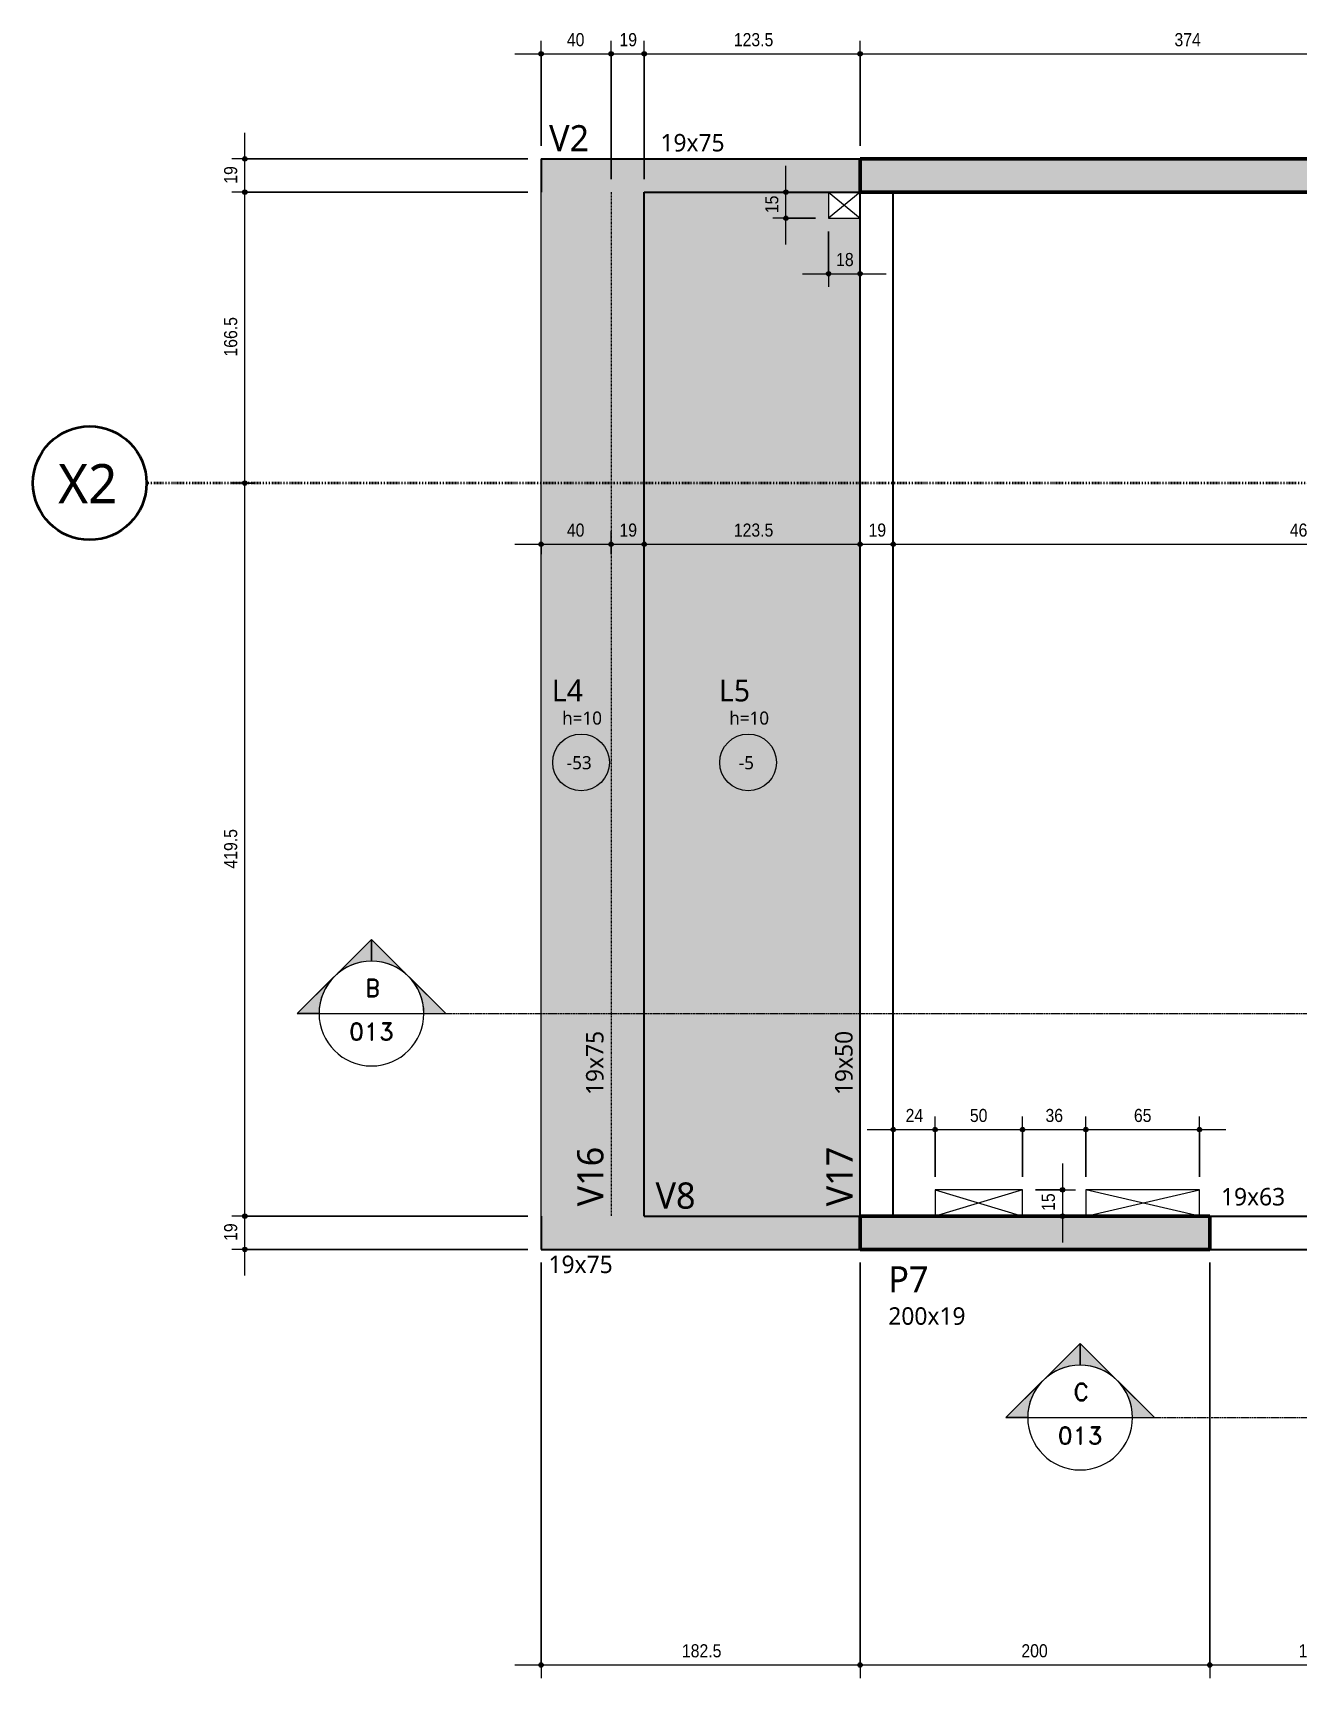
# Model space of a CAD drawing. Header units: centimetres. Extents: x -1968 to 25888, y -1244 to 84208.
# Drawn here: x -1968 to -1245, y -460 to 481 of the extents above; entities that cross this region are included whole.
import ezdxf

# ---------------------------------------------------------------- set-up
doc = ezdxf.new("R2010")
doc.units = ezdxf.units.CM
for name, pattern in [('Aligning Line', [0.635, 0.3175, -0.3175]), ('Centro de 6 mm', [1.32, 0.6, -0.24, 0.24, -0.24]), ('Dash dot', [1.5875, 0.635, -0.47625, 0, -0.47625])]:
    doc.linetypes.add(name, pattern=pattern)
for name, color, linetype, lineweight in [('A-ANNO-DIMS', 7, 'Continuous', 9), ('A-ANNO-DIMS-50', 7, 'Continuous', 9), ('A-FLOR', 7, 'Continuous', 18), ('A-FLOR-IDEN', 7, 'Continuous', 9), ('G-ANNO-SYMB', 7, 'Continuous', 9), ('S-BEAM', 7, 'Continuous', 18), ('S-BEAM-IDEN', 7, 'Continuous', 9), ('S-COLS', 7, 'Continuous', 18), ('S-COLS-IDEN', 7, 'Continuous', 9), ('S-GRID', 7, 'Continuous', 9), ('S-GRID-IDEN', 7, 'Continuous', 9)]:
    doc.layers.add(name, color=color, linetype=linetype, lineweight=lineweight)
doc.layers.add('A-DETL', color=7, linetype='Continuous', lineweight=18, true_color=0x00a600)
doc.styles.add('Fira Sans', font='', dxfattribs={"width": 0.9, "height": 7.5})
doc.styles.add('Gadugi', font='gadugi.ttf', dxfattribs={"height": 10})
doc.styles.add('Gadugi_1', font='gadugi.ttf', dxfattribs={"height": 15})
doc.styles.add('Gadugi_2', font='gadugi.ttf', dxfattribs={"height": 7.5})
doc.styles.add('Gadugi_3', font='gadugi.ttf', dxfattribs={"height": 12.5})
doc.styles.add('Gadugi_5', font='gadugi.ttf', dxfattribs={"height": 22.5})
doc.styles.add('RomanD', font='romand__.ttf', dxfattribs={"height": 10})
doc.styles.get('Fira Sans').set_extended_font_data('Fira Sans')
doc.dimstyles.new('PED_R80_1_5mm_ACIMA_As_ESQ__R00', dxfattribs={"dimscale": 30.48, "dimtxt": 10.229846, "dimasz": 0.328084, "dimexe": 0.246063, "dimexo": 0.246063, "dimgap": 0.049213, "dimtad": 1, "dimdec": 1, "dimrnd": 0.5, "dimdsep": 46, "dimtxsty": 'Fira Sans', "dimblk1": 'DOTSMALL', "dimblk2": 'DOTSMALL', "dimsah": 1, "dimcen": 0.09, "dimdle": 0.492126, "dimazin": 0, "dimtfac": 1, "dimtdec": 4, "dimtix": 1, "dimtmove": 0, "dimatfit": 3, "dimfxl": 1, "dimtvp": 1, "dimtolj": 1, "dimtzin": 0, "dimarcsym": 2})

# ---------------------------------------------------------------- blocks, each defined once
blk = doc.blocks.new('PED_TAG_LAJE_R01 - TÍTULO_ESPESSURA_REBAIXO-2413107-PL100 - FORMA DO PAVIMENTO TIPO')
at = {"layer": 'A-FLOR-IDEN'}
blk.add_circle((-0.046, -0.667), 0.325, dxfattribs=at)
blk = doc.blocks.new('Corte - M_Cabeça do corte - Preenchida-2060824-PL100 - FORMA DO PAVIMENTO TIPO')
at = {"layer": 'G-ANNO-SYMB'}
h = blk.add_hatch(color=256, dxfattribs=at)
edge = h.paths.add_edge_path(flags=0)
edge.add_line((-0.6, 0.849), (-0.6, 0.6))
edge.add_arc((-0.6, 0), 0.6, 90, 135)
edge.add_line((-1.024, 0.424), (-0.6, 0.849))
h = blk.add_hatch(color=256, dxfattribs=at)
edge = h.paths.add_edge_path(flags=0)
edge.add_line((-0.6, 0.849), (-0.176, 0.424))
edge.add_arc((-0.6, 0), 0.6, 45, 90)
edge.add_line((-0.6, 0.6), (-0.6, 0.849))
h = blk.add_hatch(color=256, dxfattribs=at)
edge = h.paths.add_edge_path(flags=0)
edge.add_line((-1.449, 0), (-1.024, 0.424))
edge.add_arc((-0.6, 0), 0.6, 135, 180)
edge.add_line((-1.2, 0), (-1.449, 0))
h = blk.add_hatch(color=256, dxfattribs=at)
edge = h.paths.add_edge_path(flags=0)
edge.add_line((0.249, 0), (0, 0))
edge.add_arc((-0.6, 0), 0.6, 360, 405)
edge.add_line((-0.176, 0.424), (0.249, 0))
for p, q in [((-0.6, 0.849), (-1.449, 0)), ((-0.6, 0.849), (-1.024, 0.424)), ((-0.6, 0.849), (0.249, 0)), ((-0.6, 0.6), (-0.6, 0.849)), ((-0.6, 0.849), (-0.6, 0.6)), ((-0.176, 0.424), (-0.6, 0.849)), ((-1.024, 0.424), (-1.449, 0)), ((0.249, 0), (-0.176, 0.424)), ((-1.449, 0), (-1.2, 0)), ((0, 0), (0.249, 0)), ((-1.2, 0), (-1.449, 0)), ((0, 0), (0.249, 0))]:
    blk.add_line(p, q, dxfattribs=at)
for start, end in [(360, 180), (90, 135), (45, 90), (135, 180), (360, 45), (180, 360)]:
    blk.add_arc((-0.6, 0), 0.6, start, end, dxfattribs=at)
blk = doc.blocks.new('Eixo - X2-2173052-PL100 - FORMA DO PAVIMENTO TIPO')
at = {"layer": 'S-GRID-IDEN', "color": 114, "lineweight": 35, "true_color": 0x00b050}
blk.add_circle((0, 0), 0.65, dxfattribs=at)
blk = doc.blocks.new('DIMBLOCK11-PL100 - FORMA DO PAVIMENTO TIPO')
at = {"layer": 'A-ANNO-DIMS-50', "true_color": 0x000032}
h = blk.add_hatch(color=178, dxfattribs=at)
edge = h.paths.add_edge_path(flags=0)
edge.add_arc((-1846.49, -195.75), 1.25, 0, 360)
h = blk.add_hatch(color=178, dxfattribs=at)
edge = h.paths.add_edge_path(flags=0)
edge.add_arc((-1846.49, -214.75), 1.25, 0, 360)
at = {"layer": 'A-ANNO-DIMS-50', "color": 178, "true_color": 0x000032}
for p, q in [((-1684.5, -195.75), (-1853.99, -195.75)), ((-1846.49, -229.75), (-1846.49, -195.75)), ((-1846.49, -195.75), (-1684.5, -195.75)), ((-1684.5, -214.75), (-1853.99, -214.75)), ((-1846.49, -214.75), (-1684.5, -214.75))]:
    blk.add_line(p, q, dxfattribs=at)
for centre in [(-1846.49, -195.75), (-1846.49, -214.75)]:
    blk.add_circle(centre, 1.25, dxfattribs=at)
at = {"layer": 'A-ANNO-DIMS-50', "color": 0, "insert": (-1858.38, -209.91), "char_height": 7.5, "width": 11.1741, "attachment_point": 1, "rotation": 90, "line_spacing_factor": 1.049215, "style": 'Fira Sans'}
blk.add_mtext('19', dxfattribs=at)
blk = doc.blocks.new('_DotSmall')
at = {"color": 0, "linetype": 'ByBlock', "const_width": 0.5}
blk.add_lwpolyline([(-0.0625, 0, 1), (0.0625, 0, 1)], format="xyb", close=True, dxfattribs=at)
blk = doc.blocks.new('DIMBLOCK12-PL100 - FORMA DO PAVIMENTO TIPO')
at = {"layer": 'A-ANNO-DIMS-50', "true_color": 0x000032}
h = blk.add_hatch(color=178, dxfattribs=at)
edge = h.paths.add_edge_path(flags=0)
edge.add_arc((-1846.49, 223.75), 1.25, 0, 360)
h = blk.add_hatch(color=178, dxfattribs=at)
edge = h.paths.add_edge_path(flags=0)
edge.add_arc((-1846.49, -195.75), 1.25, 0, 360)
at = {"layer": 'A-ANNO-DIMS-50', "color": 178, "true_color": 0x000032}
for p, q in [((-1840.76, 223.75), (-1853.99, 223.75)), ((-1846.49, -195.75), (-1846.49, 223.75)), ((-1846.49, 223.75), (-1840.76, 223.75)), ((-1684.5, -195.75), (-1853.99, -195.75)), ((-1846.49, -195.75), (-1684.5, -195.75))]:
    blk.add_line(p, q, dxfattribs=at)
for centre in [(-1846.49, 223.75), (-1846.49, -195.75)]:
    blk.add_circle(centre, 1.25, dxfattribs=at)
at = {"layer": 'A-ANNO-DIMS-50', "color": 0, "insert": (-1858.38, 3.18), "char_height": 7.5, "width": 25.9681, "attachment_point": 1, "rotation": 90, "line_spacing_factor": 1.049215, "style": 'Fira Sans'}
blk.add_mtext('419.5', dxfattribs=at)
blk = doc.blocks.new('DIMBLOCK13-PL100 - FORMA DO PAVIMENTO TIPO')
at = {"layer": 'A-ANNO-DIMS-50', "true_color": 0x000032}
h = blk.add_hatch(color=178, dxfattribs=at)
edge = h.paths.add_edge_path(flags=0)
edge.add_arc((-1846.49, 390.25), 1.25, 0, 360)
h = blk.add_hatch(color=178, dxfattribs=at)
edge = h.paths.add_edge_path(flags=0)
edge.add_arc((-1846.49, 223.75), 1.25, 0, 360)
at = {"layer": 'A-ANNO-DIMS-50', "color": 178, "true_color": 0x000032}
for p, q in [((-1684.5, 390.25), (-1853.99, 390.25)), ((-1846.49, 223.75), (-1846.49, 390.25)), ((-1846.49, 390.25), (-1684.5, 390.25)), ((-1840.76, 223.75), (-1853.99, 223.75)), ((-1846.49, 223.75), (-1840.76, 223.75))]:
    blk.add_line(p, q, dxfattribs=at)
for centre in [(-1846.49, 390.25), (-1846.49, 223.75)]:
    blk.add_circle(centre, 1.25, dxfattribs=at)
at = {"layer": 'A-ANNO-DIMS-50', "color": 0, "insert": (-1858.38, 296.18), "char_height": 7.5, "width": 25.9681, "attachment_point": 1, "rotation": 90, "line_spacing_factor": 1.049215, "style": 'Fira Sans'}
blk.add_mtext('166.5', dxfattribs=at)
blk = doc.blocks.new('DIMBLOCK14-PL100 - FORMA DO PAVIMENTO TIPO')
at = {"layer": 'A-ANNO-DIMS-50', "true_color": 0x000032}
h = blk.add_hatch(color=178, dxfattribs=at)
edge = h.paths.add_edge_path(flags=0)
edge.add_arc((-1846.49, 409.25), 1.25, 0, 360)
h = blk.add_hatch(color=178, dxfattribs=at)
edge = h.paths.add_edge_path(flags=0)
edge.add_arc((-1846.49, 390.25), 1.25, 0, 360)
at = {"layer": 'A-ANNO-DIMS-50', "color": 178, "true_color": 0x000032}
for p, q in [((-1846.49, 390.25), (-1846.49, 424.25)), ((-1684.5, 409.25), (-1853.99, 409.25)), ((-1846.49, 409.25), (-1684.5, 409.25)), ((-1684.5, 390.25), (-1853.99, 390.25)), ((-1846.49, 390.25), (-1684.5, 390.25))]:
    blk.add_line(p, q, dxfattribs=at)
for centre in [(-1846.49, 409.25), (-1846.49, 390.25)]:
    blk.add_circle(centre, 1.25, dxfattribs=at)
at = {"layer": 'A-ANNO-DIMS-50', "color": 0, "insert": (-1858.38, 395.09), "char_height": 7.5, "width": 11.1741, "attachment_point": 1, "rotation": 90, "line_spacing_factor": 1.049215, "style": 'Fira Sans'}
blk.add_mtext('19', dxfattribs=at)
blk = doc.blocks.new('DIMBLOCK74-PL100 - FORMA DO PAVIMENTO TIPO')
at = {"layer": 'A-ANNO-DIMS-50', "true_color": 0x000032}
h = blk.add_hatch(color=178, dxfattribs=at)
edge = h.paths.add_edge_path(flags=0)
edge.add_arc((-1677, 469.4), 1.25, 0, 360)
h = blk.add_hatch(color=178, dxfattribs=at)
edge = h.paths.add_edge_path(flags=0)
edge.add_arc((-1637, 469.4), 1.25, 0, 360)
at = {"layer": 'A-ANNO-DIMS-50', "color": 178, "true_color": 0x000032}
for p, q in [((-1677, 416.75), (-1677, 476.9)), ((-1637, 397.75), (-1637, 476.9)), ((-1692, 469.4), (-1637, 469.4)), ((-1677, 469.4), (-1677, 416.75)), ((-1637, 469.4), (-1637, 397.75))]:
    blk.add_line(p, q, dxfattribs=at)
for centre in [(-1677, 469.4), (-1637, 469.4)]:
    blk.add_circle(centre, 1.25, dxfattribs=at)
at = {"layer": 'A-ANNO-DIMS-50', "color": 0, "insert": (-1662.25, 481.28), "char_height": 7.5, "width": 12.5906, "attachment_point": 1, "line_spacing_factor": 1.049215, "style": 'Fira Sans'}
blk.add_mtext('40', dxfattribs=at)
blk = doc.blocks.new('DIMBLOCK75-PL100 - FORMA DO PAVIMENTO TIPO')
at = {"layer": 'A-ANNO-DIMS-50', "true_color": 0x000032}
h = blk.add_hatch(color=178, dxfattribs=at)
edge = h.paths.add_edge_path(flags=0)
edge.add_arc((-1637, 469.4), 1.25, 0, 360)
h = blk.add_hatch(color=178, dxfattribs=at)
edge = h.paths.add_edge_path(flags=0)
edge.add_arc((-1618, 469.4), 1.25, 0, 360)
at = {"layer": 'A-ANNO-DIMS-50', "color": 178, "true_color": 0x000032}
for p, q in [((-1637, 397.75), (-1637, 476.9)), ((-1618, 397.75), (-1618, 476.9)), ((-1637, 469.4), (-1618, 469.4)), ((-1637, 469.4), (-1637, 397.75)), ((-1618, 469.4), (-1618, 397.75))]:
    blk.add_line(p, q, dxfattribs=at)
for centre in [(-1637, 469.4), (-1618, 469.4)]:
    blk.add_circle(centre, 1.25, dxfattribs=at)
at = {"layer": 'A-ANNO-DIMS-50', "color": 0, "insert": (-1632.16, 481.28), "char_height": 7.5, "width": 11.1741, "attachment_point": 1, "line_spacing_factor": 1.049215, "style": 'Fira Sans'}
blk.add_mtext('19', dxfattribs=at)
blk = doc.blocks.new('DIMBLOCK76-PL100 - FORMA DO PAVIMENTO TIPO')
at = {"layer": 'A-ANNO-DIMS-50', "true_color": 0x000032}
h = blk.add_hatch(color=178, dxfattribs=at)
edge = h.paths.add_edge_path(flags=0)
edge.add_arc((-1618, 469.4), 1.25, 0, 360)
h = blk.add_hatch(color=178, dxfattribs=at)
edge = h.paths.add_edge_path(flags=0)
edge.add_arc((-1494.5, 469.4), 1.25, 0, 360)
at = {"layer": 'A-ANNO-DIMS-50', "color": 178, "true_color": 0x000032}
for p, q in [((-1618, 397.75), (-1618, 476.9)), ((-1494.5, 416.75), (-1494.5, 476.9)), ((-1618, 469.4), (-1494.5, 469.4)), ((-1618, 469.4), (-1618, 397.75)), ((-1494.5, 469.4), (-1494.5, 416.75))]:
    blk.add_line(p, q, dxfattribs=at)
for centre in [(-1618, 469.4), (-1494.5, 469.4)]:
    blk.add_circle(centre, 1.25, dxfattribs=at)
at = {"layer": 'A-ANNO-DIMS-50', "color": 0, "insert": (-1566.74, 481.28), "char_height": 7.5, "width": 25.1812, "attachment_point": 1, "line_spacing_factor": 1.049215, "style": 'Fira Sans'}
blk.add_mtext('123.5', dxfattribs=at)
blk = doc.blocks.new('DIMBLOCK77-PL100 - FORMA DO PAVIMENTO TIPO')
at = {"layer": 'A-ANNO-DIMS-50', "true_color": 0x000032}
h = blk.add_hatch(color=178, dxfattribs=at)
edge = h.paths.add_edge_path(flags=0)
edge.add_arc((-1494.5, 469.4), 1.25, 0, 360)
h = blk.add_hatch(color=178, dxfattribs=at)
edge = h.paths.add_edge_path(flags=0)
edge.add_arc((-1120.5, 469.4), 1.25, 0, 360)
at = {"layer": 'A-ANNO-DIMS-50', "color": 178, "true_color": 0x000032}
for p, q in [((-1494.5, 416.75), (-1494.5, 476.9)), ((-1120.5, 416.75), (-1120.5, 476.9)), ((-1494.5, 469.4), (-1120.5, 469.4)), ((-1494.5, 469.4), (-1494.5, 416.75)), ((-1120.5, 469.4), (-1120.5, 416.75))]:
    blk.add_line(p, q, dxfattribs=at)
for centre in [(-1494.5, 469.4), (-1120.5, 469.4)]:
    blk.add_circle(centre, 1.25, dxfattribs=at)
at = {"layer": 'A-ANNO-DIMS-50', "color": 0, "insert": (-1314.65, 481.28), "char_height": 7.5, "width": 17.1547, "attachment_point": 1, "line_spacing_factor": 1.049215, "style": 'Fira Sans'}
blk.add_mtext('374', dxfattribs=at)
blk = doc.blocks.new('DIMBLOCK93-PL100 - FORMA DO PAVIMENTO TIPO')
at = {"layer": 'A-ANNO-DIMS-50', "true_color": 0x000032}
h = blk.add_hatch(color=178, dxfattribs=at)
edge = h.paths.add_edge_path(flags=0)
edge.add_arc((-1677, 188.74), 1.25, 0, 360)
h = blk.add_hatch(color=178, dxfattribs=at)
edge = h.paths.add_edge_path(flags=0)
edge.add_arc((-1637, 188.74), 1.25, 0, 360)
at = {"layer": 'A-ANNO-DIMS-50', "color": 178, "true_color": 0x000032}
for p, q in [((-1692, 188.74), (-1637, 188.74)), ((-1677, 183.01), (-1677, 196.24)), ((-1677, 188.74), (-1677, 183.01)), ((-1637, 183.01), (-1637, 196.24)), ((-1637, 188.74), (-1637, 183.01))]:
    blk.add_line(p, q, dxfattribs=at)
for centre in [(-1677, 188.74), (-1637, 188.74)]:
    blk.add_circle(centre, 1.25, dxfattribs=at)
at = {"layer": 'A-ANNO-DIMS-50', "color": 0, "insert": (-1662.25, 200.63), "char_height": 7.5, "width": 12.5906, "attachment_point": 1, "line_spacing_factor": 1.049215, "style": 'Fira Sans'}
blk.add_mtext('40', dxfattribs=at)
blk = doc.blocks.new('DIMBLOCK94-PL100 - FORMA DO PAVIMENTO TIPO')
at = {"layer": 'A-ANNO-DIMS-50', "true_color": 0x000032}
h = blk.add_hatch(color=178, dxfattribs=at)
edge = h.paths.add_edge_path(flags=0)
edge.add_arc((-1637, 188.74), 1.25, 0, 360)
h = blk.add_hatch(color=178, dxfattribs=at)
edge = h.paths.add_edge_path(flags=0)
edge.add_arc((-1618, 188.74), 1.25, 0, 360)
at = {"layer": 'A-ANNO-DIMS-50', "color": 178, "true_color": 0x000032}
for p, q in [((-1637, 183.01), (-1637, 196.24)), ((-1637, 188.74), (-1618, 188.74)), ((-1637, 188.74), (-1637, 183.01)), ((-1618, 183.01), (-1618, 196.24)), ((-1618, 188.74), (-1618, 183.01))]:
    blk.add_line(p, q, dxfattribs=at)
for centre in [(-1637, 188.74), (-1618, 188.74)]:
    blk.add_circle(centre, 1.25, dxfattribs=at)
at = {"layer": 'A-ANNO-DIMS-50', "color": 0, "insert": (-1632.16, 200.63), "char_height": 7.5, "width": 11.1741, "attachment_point": 1, "line_spacing_factor": 1.049215, "style": 'Fira Sans'}
blk.add_mtext('19', dxfattribs=at)
blk = doc.blocks.new('DIMBLOCK95-PL100 - FORMA DO PAVIMENTO TIPO')
at = {"layer": 'A-ANNO-DIMS-50', "true_color": 0x000032}
h = blk.add_hatch(color=178, dxfattribs=at)
edge = h.paths.add_edge_path(flags=0)
edge.add_arc((-1618, 188.74), 1.25, 0, 360)
h = blk.add_hatch(color=178, dxfattribs=at)
edge = h.paths.add_edge_path(flags=0)
edge.add_arc((-1494.5, 188.74), 1.25, 0, 360)
at = {"layer": 'A-ANNO-DIMS-50', "color": 178, "true_color": 0x000032}
for p, q in [((-1618, 183.01), (-1618, 196.24)), ((-1618, 188.74), (-1494.5, 188.74)), ((-1618, 188.74), (-1618, 183.01)), ((-1494.5, 183.01), (-1494.5, 196.24)), ((-1494.5, 188.74), (-1494.5, 183.01))]:
    blk.add_line(p, q, dxfattribs=at)
for centre in [(-1618, 188.74), (-1494.5, 188.74)]:
    blk.add_circle(centre, 1.25, dxfattribs=at)
at = {"layer": 'A-ANNO-DIMS-50', "color": 0, "insert": (-1566.74, 200.63), "char_height": 7.5, "width": 25.1812, "attachment_point": 1, "line_spacing_factor": 1.049215, "style": 'Fira Sans'}
blk.add_mtext('123.5', dxfattribs=at)
blk = doc.blocks.new('DIMBLOCK96-PL100 - FORMA DO PAVIMENTO TIPO')
at = {"layer": 'A-ANNO-DIMS-50', "true_color": 0x000032}
h = blk.add_hatch(color=178, dxfattribs=at)
edge = h.paths.add_edge_path(flags=0)
edge.add_arc((-1494.5, 188.74), 1.25, 0, 360)
h = blk.add_hatch(color=178, dxfattribs=at)
edge = h.paths.add_edge_path(flags=0)
edge.add_arc((-1475.5, 188.74), 1.25, 0, 360)
at = {"layer": 'A-ANNO-DIMS-50', "color": 178, "true_color": 0x000032}
for p, q in [((-1494.5, 183.01), (-1494.5, 196.24)), ((-1494.5, 188.74), (-1475.5, 188.74)), ((-1494.5, 188.74), (-1494.5, 183.01)), ((-1475.5, 183.01), (-1475.5, 196.24)), ((-1475.5, 188.74), (-1475.5, 183.01))]:
    blk.add_line(p, q, dxfattribs=at)
for centre in [(-1494.5, 188.74), (-1475.5, 188.74)]:
    blk.add_circle(centre, 1.25, dxfattribs=at)
at = {"layer": 'A-ANNO-DIMS-50', "color": 0, "insert": (-1489.66, 200.63), "char_height": 7.5, "width": 11.1741, "attachment_point": 1, "line_spacing_factor": 1.049215, "style": 'Fira Sans'}
blk.add_mtext('19', dxfattribs=at)
blk = doc.blocks.new('DIMBLOCK97-PL100 - FORMA DO PAVIMENTO TIPO')
at = {"layer": 'A-ANNO-DIMS-50', "true_color": 0x000032}
h = blk.add_hatch(color=178, dxfattribs=at)
edge = h.paths.add_edge_path(flags=0)
edge.add_arc((-1475.5, 188.74), 1.25, 0, 360)
h = blk.add_hatch(color=178, dxfattribs=at)
edge = h.paths.add_edge_path(flags=0)
edge.add_arc((-1006.5, 188.74), 1.25, 0, 360)
at = {"layer": 'A-ANNO-DIMS-50', "color": 178, "true_color": 0x000032}
for p, q in [((-1475.5, 183.01), (-1475.5, 196.24)), ((-1475.5, 188.74), (-1006.5, 188.74)), ((-1475.5, 188.74), (-1475.5, 183.01)), ((-1006.5, 183.01), (-1006.5, 196.24)), ((-1006.5, 188.74), (-1006.5, 183.01))]:
    blk.add_line(p, q, dxfattribs=at)
for centre in [(-1475.5, 188.74), (-1006.5, 188.74)]:
    blk.add_circle(centre, 1.25, dxfattribs=at)
at = {"layer": 'A-ANNO-DIMS-50', "color": 0, "insert": (-1248.67, 200.63), "char_height": 7.5, "width": 18.4137, "attachment_point": 1, "line_spacing_factor": 1.049215, "style": 'Fira Sans'}
blk.add_mtext('469', dxfattribs=at)
blk = doc.blocks.new('DIMBLOCK118-PL100 - FORMA DO PAVIMENTO TIPO')
at = {"layer": 'A-ANNO-DIMS-50', "true_color": 0x000032}
h = blk.add_hatch(color=178, dxfattribs=at)
edge = h.paths.add_edge_path(flags=0)
edge.add_arc((-1677, -452.61), 1.25, 0, 360)
h = blk.add_hatch(color=178, dxfattribs=at)
edge = h.paths.add_edge_path(flags=0)
edge.add_arc((-1494.5, -452.61), 1.25, 0, 360)
at = {"layer": 'A-ANNO-DIMS-50', "color": 178, "true_color": 0x000032}
for p, q in [((-1677, -222.25), (-1677, -460.11)), ((-1677, -452.61), (-1677, -222.25)), ((-1494.5, -222.25), (-1494.5, -460.11)), ((-1494.5, -452.61), (-1494.5, -222.25)), ((-1692, -452.61), (-1494.5, -452.61))]:
    blk.add_line(p, q, dxfattribs=at)
for centre in [(-1677, -452.61), (-1494.5, -452.61)]:
    blk.add_circle(centre, 1.25, dxfattribs=at)
at = {"layer": 'A-ANNO-DIMS-50', "color": 0, "insert": (-1596.44, -440.72), "char_height": 7.5, "width": 25.6533, "attachment_point": 1, "line_spacing_factor": 1.049215, "style": 'Fira Sans'}
blk.add_mtext('182.5', dxfattribs=at)
blk = doc.blocks.new('DIMBLOCK119-PL100 - FORMA DO PAVIMENTO TIPO')
at = {"layer": 'A-ANNO-DIMS-50', "true_color": 0x000032}
h = blk.add_hatch(color=178, dxfattribs=at)
edge = h.paths.add_edge_path(flags=0)
edge.add_arc((-1494.5, -452.61), 1.25, 0, 360)
h = blk.add_hatch(color=178, dxfattribs=at)
edge = h.paths.add_edge_path(flags=0)
edge.add_arc((-1294.5, -452.61), 1.25, 0, 360)
at = {"layer": 'A-ANNO-DIMS-50', "color": 178, "true_color": 0x000032}
for p, q in [((-1494.5, -222.25), (-1494.5, -460.11)), ((-1494.5, -452.61), (-1494.5, -222.25)), ((-1294.5, -222.25), (-1294.5, -460.11)), ((-1294.5, -452.61), (-1294.5, -222.25)), ((-1494.5, -452.61), (-1294.5, -452.61))]:
    blk.add_line(p, q, dxfattribs=at)
for centre in [(-1494.5, -452.61), (-1294.5, -452.61)]:
    blk.add_circle(centre, 1.25, dxfattribs=at)
at = {"layer": 'A-ANNO-DIMS-50', "color": 0, "insert": (-1402.24, -440.72), "char_height": 7.5, "width": 18.5711, "attachment_point": 1, "line_spacing_factor": 1.049215, "style": 'Fira Sans'}
blk.add_mtext('200', dxfattribs=at)
blk = doc.blocks.new('DIMBLOCK120-PL100 - FORMA DO PAVIMENTO TIPO')
at = {"layer": 'A-ANNO-DIMS-50', "true_color": 0x000032}
h = blk.add_hatch(color=178, dxfattribs=at)
edge = h.paths.add_edge_path(flags=0)
edge.add_arc((-1294.5, -452.61), 1.25, 0, 360)
h = blk.add_hatch(color=178, dxfattribs=at)
edge = h.paths.add_edge_path(flags=0)
edge.add_arc((-1179.5, -452.61), 1.25, 0, 360)
at = {"layer": 'A-ANNO-DIMS-50', "color": 178, "true_color": 0x000032}
for p, q in [((-1294.5, -222.25), (-1294.5, -460.11)), ((-1294.5, -452.61), (-1294.5, -222.25)), ((-1179.5, -458.34), (-1179.5, -445.11)), ((-1294.5, -452.61), (-1179.5, -452.61)), ((-1179.5, -452.61), (-1179.5, -458.34))]:
    blk.add_line(p, q, dxfattribs=at)
for centre in [(-1294.5, -452.61), (-1179.5, -452.61)]:
    blk.add_circle(centre, 1.25, dxfattribs=at)
at = {"layer": 'A-ANNO-DIMS-50', "color": 0, "insert": (-1243.62, -440.72), "char_height": 7.5, "width": 15.8956, "attachment_point": 1, "line_spacing_factor": 1.049215, "style": 'Fira Sans'}
blk.add_mtext('115', dxfattribs=at)
blk = doc.blocks.new('DIMBLOCK180-PL100 - FORMA DO PAVIMENTO TIPO')
at = {"layer": 'A-ANNO-DIMS-50', "true_color": 0x000032}
h = blk.add_hatch(color=178, dxfattribs=at)
edge = h.paths.add_edge_path(flags=0)
edge.add_arc((-1536.93, 390.25), 1.25, 0, 360)
h = blk.add_hatch(color=178, dxfattribs=at)
edge = h.paths.add_edge_path(flags=0)
edge.add_arc((-1536.93, 375.3), 1.25, 0, 360)
at = {"layer": 'A-ANNO-DIMS-50', "color": 178, "true_color": 0x000032}
for p, q in [((-1536.93, 360.3), (-1536.93, 405.25)), ((-1531.19, 390.25), (-1544.43, 390.25)), ((-1536.93, 390.25), (-1531.19, 390.25)), ((-1520, 375.3), (-1544.43, 375.3)), ((-1536.93, 375.3), (-1520, 375.3))]:
    blk.add_line(p, q, dxfattribs=at)
for centre in [(-1536.93, 390.25), (-1536.93, 375.3)]:
    blk.add_circle(centre, 1.25, dxfattribs=at)
at = {"layer": 'A-ANNO-DIMS-50', "color": 0, "insert": (-1548.81, 378.25), "char_height": 7.5, "width": 10.8594, "attachment_point": 1, "rotation": 90, "line_spacing_factor": 1.049215, "style": 'Fira Sans'}
blk.add_mtext('15', dxfattribs=at)
blk = doc.blocks.new('DIMBLOCK181-PL100 - FORMA DO PAVIMENTO TIPO')
at = {"layer": 'A-ANNO-DIMS-50', "true_color": 0x000032}
h = blk.add_hatch(color=178, dxfattribs=at)
edge = h.paths.add_edge_path(flags=0)
edge.add_arc((-1512.5, 343.57), 1.25, 0, 360)
h = blk.add_hatch(color=178, dxfattribs=at)
edge = h.paths.add_edge_path(flags=0)
edge.add_arc((-1494.5, 343.57), 1.25, 0, 360)
at = {"layer": 'A-ANNO-DIMS-50', "color": 178, "true_color": 0x000032}
for p, q in [((-1512.5, 367.8), (-1512.5, 336.07)), ((-1512.5, 343.57), (-1512.5, 367.8)), ((-1494.5, 337.84), (-1494.5, 351.07)), ((-1527.5, 343.57), (-1479.5, 343.57)), ((-1494.5, 343.57), (-1494.5, 337.84))]:
    blk.add_line(p, q, dxfattribs=at)
for centre in [(-1512.5, 343.57), (-1494.5, 343.57)]:
    blk.add_circle(centre, 1.25, dxfattribs=at)
at = {"layer": 'A-ANNO-DIMS-50', "color": 0, "insert": (-1508.22, 355.46), "char_height": 7.5, "width": 11.3315, "attachment_point": 1, "line_spacing_factor": 1.049215, "style": 'Fira Sans'}
blk.add_mtext('18', dxfattribs=at)
blk = doc.blocks.new('DIMBLOCK182-PL100 - FORMA DO PAVIMENTO TIPO')
at = {"layer": 'A-ANNO-DIMS-50', "true_color": 0x000032}
h = blk.add_hatch(color=178, dxfattribs=at)
edge = h.paths.add_edge_path(flags=0)
edge.add_arc((-1475.5, -146.24), 1.25, 0, 360)
h = blk.add_hatch(color=178, dxfattribs=at)
edge = h.paths.add_edge_path(flags=0)
edge.add_arc((-1451.58, -146.24), 1.25, 0, 360)
at = {"layer": 'A-ANNO-DIMS-50', "color": 178, "true_color": 0x000032}
for p, q in [((-1475.5, -151.97), (-1475.5, -138.74)), ((-1451.58, -173.18), (-1451.58, -138.74)), ((-1490.5, -146.24), (-1451.58, -146.24)), ((-1475.5, -146.24), (-1475.5, -151.97)), ((-1451.58, -146.24), (-1451.58, -173.18))]:
    blk.add_line(p, q, dxfattribs=at)
for centre in [(-1475.5, -146.24), (-1451.58, -146.24)]:
    blk.add_circle(centre, 1.25, dxfattribs=at)
at = {"layer": 'A-ANNO-DIMS-50', "color": 0, "insert": (-1468.46, -134.36), "char_height": 7.5, "width": 11.8037, "attachment_point": 1, "line_spacing_factor": 1.049215, "style": 'Fira Sans'}
blk.add_mtext('24', dxfattribs=at)
blk = doc.blocks.new('DIMBLOCK183-PL100 - FORMA DO PAVIMENTO TIPO')
at = {"layer": 'A-ANNO-DIMS-50', "true_color": 0x000032}
h = blk.add_hatch(color=178, dxfattribs=at)
edge = h.paths.add_edge_path(flags=0)
edge.add_arc((-1451.58, -146.24), 1.25, 0, 360)
h = blk.add_hatch(color=178, dxfattribs=at)
edge = h.paths.add_edge_path(flags=0)
edge.add_arc((-1401.58, -146.24), 1.25, 0, 360)
at = {"layer": 'A-ANNO-DIMS-50', "color": 178, "true_color": 0x000032}
for p, q in [((-1451.58, -173.18), (-1451.58, -138.74)), ((-1401.58, -173.18), (-1401.58, -138.74)), ((-1451.58, -146.24), (-1401.58, -146.24)), ((-1451.58, -146.24), (-1451.58, -173.18)), ((-1401.58, -146.24), (-1401.58, -173.18))]:
    blk.add_line(p, q, dxfattribs=at)
for centre in [(-1451.58, -146.24), (-1401.58, -146.24)]:
    blk.add_circle(centre, 1.25, dxfattribs=at)
at = {"layer": 'A-ANNO-DIMS-50', "color": 0, "insert": (-1431.69, -134.36), "char_height": 7.5, "width": 12.2758, "attachment_point": 1, "line_spacing_factor": 1.049215, "style": 'Fira Sans'}
blk.add_mtext('50', dxfattribs=at)
blk = doc.blocks.new('DIMBLOCK184-PL100 - FORMA DO PAVIMENTO TIPO')
at = {"layer": 'A-ANNO-DIMS-50', "true_color": 0x000032}
h = blk.add_hatch(color=178, dxfattribs=at)
edge = h.paths.add_edge_path(flags=0)
edge.add_arc((-1401.58, -146.24), 1.25, 0, 360)
h = blk.add_hatch(color=178, dxfattribs=at)
edge = h.paths.add_edge_path(flags=0)
edge.add_arc((-1365.36, -146.24), 1.25, 0, 360)
at = {"layer": 'A-ANNO-DIMS-50', "color": 178, "true_color": 0x000032}
for p, q in [((-1401.58, -173.18), (-1401.58, -138.74)), ((-1365.36, -173.18), (-1365.36, -138.74)), ((-1401.58, -146.24), (-1365.36, -146.24)), ((-1401.58, -146.24), (-1401.58, -173.18)), ((-1365.36, -146.24), (-1365.36, -173.18))]:
    blk.add_line(p, q, dxfattribs=at)
for centre in [(-1401.58, -146.24), (-1365.36, -146.24)]:
    blk.add_circle(centre, 1.25, dxfattribs=at)
at = {"layer": 'A-ANNO-DIMS-50', "color": 0, "insert": (-1388.45, -134.36), "char_height": 7.5, "width": 11.9611, "attachment_point": 1, "line_spacing_factor": 1.049215, "style": 'Fira Sans'}
blk.add_mtext('36', dxfattribs=at)
blk = doc.blocks.new('DIMBLOCK185-PL100 - FORMA DO PAVIMENTO TIPO')
at = {"layer": 'A-ANNO-DIMS-50', "true_color": 0x000032}
h = blk.add_hatch(color=178, dxfattribs=at)
edge = h.paths.add_edge_path(flags=0)
edge.add_arc((-1365.36, -146.24), 1.25, 0, 360)
h = blk.add_hatch(color=178, dxfattribs=at)
edge = h.paths.add_edge_path(flags=0)
edge.add_arc((-1300.36, -146.24), 1.25, 0, 360)
at = {"layer": 'A-ANNO-DIMS-50', "color": 178, "true_color": 0x000032}
for p, q in [((-1365.36, -173.18), (-1365.36, -138.74)), ((-1300.36, -173.18), (-1300.36, -138.74)), ((-1365.36, -146.24), (-1285.36, -146.24)), ((-1365.36, -146.24), (-1365.36, -173.18)), ((-1300.36, -146.24), (-1300.36, -173.18))]:
    blk.add_line(p, q, dxfattribs=at)
for centre in [(-1365.36, -146.24), (-1300.36, -146.24)]:
    blk.add_circle(centre, 1.25, dxfattribs=at)
at = {"layer": 'A-ANNO-DIMS-50', "color": 0, "insert": (-1337.85, -134.36), "char_height": 7.5, "width": 11.9611, "attachment_point": 1, "line_spacing_factor": 1.049215, "style": 'Fira Sans'}
blk.add_mtext('65', dxfattribs=at)
blk = doc.blocks.new('DIMBLOCK186-PL100 - FORMA DO PAVIMENTO TIPO')
at = {"layer": 'A-ANNO-DIMS-50', "true_color": 0x000032}
h = blk.add_hatch(color=178, dxfattribs=at)
edge = h.paths.add_edge_path(flags=0)
edge.add_arc((-1378.7, -180.68), 1.25, 0, 360)
h = blk.add_hatch(color=178, dxfattribs=at)
edge = h.paths.add_edge_path(flags=0)
edge.add_arc((-1378.7, -195.75), 1.25, 0, 360)
at = {"layer": 'A-ANNO-DIMS-50', "color": 178, "true_color": 0x000032}
for p, q in [((-1378.7, -165.68), (-1378.7, -210.75)), ((-1394.08, -180.68), (-1371.2, -180.68)), ((-1378.7, -180.68), (-1394.08, -180.68)), ((-1384.43, -195.75), (-1371.2, -195.75)), ((-1378.7, -195.75), (-1384.43, -195.75))]:
    blk.add_line(p, q, dxfattribs=at)
for centre in [(-1378.7, -180.68), (-1378.7, -195.75)]:
    blk.add_circle(centre, 1.25, dxfattribs=at)
at = {"layer": 'A-ANNO-DIMS-50', "color": 0, "insert": (-1390.59, -192.74), "char_height": 7.5, "width": 10.8594, "attachment_point": 1, "rotation": 90, "line_spacing_factor": 1.049215, "style": 'Fira Sans'}
blk.add_mtext('15', dxfattribs=at)

msp = doc.modelspace()

# ---------------------------------------------------------------- hatches: boundary and pattern name
at = {"layer": 'A-FLOR', "true_color": 0xe6b8b7}
msp.add_hatch(color=9, dxfattribs=at).paths.add_polyline_path([(-1677, -195.75), (-1637, -195.75), (-1637, 390.25), (-1677, 390.25)], flags=0)
at = {"layer": 'A-FLOR', "true_color": 0xd9d9d9}
msp.add_hatch(color=254, dxfattribs=at).paths.add_polyline_path([(-1494.5, -195.75), (-1494.5, 375.3), (-1512.5, 375.3), (-1512.5, 390.25), (-1618, 390.25), (-1618, -195.75), (-1581.04, -195.75)], flags=0)
at = {"layer": 'S-BEAM', "true_color": 0xccffcc}
for points in [[(-1494.5, 390.25), (-1494.5, 409.25), (-1677, 409.25), (-1677, 390.25), (-1581.04, 390.25)], [(-1618, -195.75), (-1618, 390.25), (-1637, 390.25), (-1637, -195.75)], [(-1494.5, -214.75), (-1494.5, -195.75), (-1677, -195.75), (-1677, -214.75), (-1581.04, -214.75)]]:
    msp.add_hatch(color=254, dxfattribs=at).paths.add_polyline_path(points, flags=0)
at = {"layer": 'S-COLS', "true_color": 0x808080}
for points in [[(-1120.5, 390.25), (-1120.5, 409.25), (-1494.5, 409.25), (-1494.5, 390.25)], [(-1294.5, -214.75), (-1294.5, -195.75), (-1494.5, -195.75), (-1494.5, -214.75)]]:
    msp.add_hatch(color=8, dxfattribs=at).paths.add_polyline_path(points, flags=0)

# ---------------------------------------------------------------- linework, layer by layer
at = {"lineweight": 18}
for p, q in [((-1494.5, 390.25), (-1512.5, 375.3)), ((-1512.5, 390.25), (-1494.5, 375.3)), ((-1401.59, -180.68), (-1451.56, -195.67)), ((-1451.56, -180.68), (-1401.59, -195.67)), ((-1300.38, -195.67), (-1365.34, -180.68)), ((-1365.34, -195.67), (-1300.38, -180.68))]:
    msp.add_line(p, q, dxfattribs=at)
at = {"layer": 'A-DETL', "color": 7, "linetype": 'Aligning Line'}
msp.add_line((-1637, 390.25), (-1637, -195.75), dxfattribs=at)
at = {"layer": 'A-FLOR'}
for p, q in [((-1677, -195.75), (-1677, 390.25)), ((-1512.5, 390.25), (-1512.5, 375.3)), ((-1512.5, 375.3), (-1494.5, 375.3)), ((-1401.58, -180.68), (-1451.58, -180.68)), ((-1451.58, -180.68), (-1451.58, -195.68)), ((-1401.58, -195.68), (-1401.58, -180.68)), ((-1300.36, -180.68), (-1365.36, -180.68)), ((-1365.36, -180.68), (-1365.36, -195.68)), ((-1300.36, -195.68), (-1300.36, -180.68)), ((-1451.58, -195.68), (-1401.58, -195.68)), ((-1365.36, -195.68), (-1300.36, -195.68))]:
    msp.add_line(p, q, dxfattribs=at)
at = {"layer": 'G-ANNO-SYMB'}
for p, q in [((-1804.04, -79.8), (-1744.04, -79.8)), ((-1398.62, -311.01), (-1338.62, -311.01))]:
    msp.add_line(p, q, dxfattribs=at)
at = {"layer": 'G-ANNO-SYMB', "linetype": 'Centro de 6 mm'}
for p, q in [((-1744.04, -79.8), (1729.21, -79.8)), ((-1338.62, -311.01), (-955.59, -311.01))]:
    msp.add_line(p, q, dxfattribs=at)
at = {"layer": 'S-BEAM', "lineweight": 25}
for p, q in [((-1677, 409.25), (-1677, 390.25)), ((-1677, 409.25), (-1494.5, 409.25)), ((-1618, 390.25), (-1494.5, 390.25)), ((-1618, -195.75), (-1618, 390.25)), ((-1494.5, -195.75), (-1494.5, 390.25)), ((-1475.5, -195.75), (-1475.5, 390.25)), ((-1677, -195.75), (-1677, -214.75)), ((-1618, -195.75), (-1494.5, -195.75)), ((-1294.5, -195.75), (-1200.5, -195.75)), ((-1677, -214.75), (-1494.5, -214.75)), ((-1294.5, -214.75), (-1200.5, -214.75))]:
    msp.add_line(p, q, dxfattribs=at)
at = {"layer": 'S-COLS', "lineweight": 50}
for p, q in [((-1494.5, 390.25), (-1494.5, 409.25)), ((-1494.5, 409.25), (-1120.5, 409.25)), ((-1120.5, 390.25), (-1494.5, 390.25)), ((-1494.5, -214.75), (-1494.5, -195.75)), ((-1494.5, -195.75), (-1294.5, -195.75)), ((-1294.5, -195.75), (-1294.5, -214.75)), ((-1294.5, -214.75), (-1494.5, -214.75))]:
    msp.add_line(p, q, dxfattribs=at)
at = {"layer": 'S-GRID', "color": 114, "linetype": 'Dash dot', "lineweight": 35, "true_color": 0x00b050}
msp.add_line((1777.37, 223.75), (-1902.74, 223.75), dxfattribs=at)

# ---------------------------------------------------------------- block references
at = {"layer": 'A-FLOR-IDEN', "xscale": 49.99999999999998, "yscale": 49.99999999999998, "zscale": 49.99999999999998}
for p in [(-1651.83, 97.25), (-1556.25, 97.25)]:
    msp.add_blockref('PED_TAG_LAJE_R01 - TÍTULO_ESPESSURA_REBAIXO-2413107-PL100 - FORMA DO PAVIMENTO TIPO', p, dxfattribs=at)
at = {"layer": 'G-ANNO-SYMB', "xscale": 49.99999999999998, "yscale": 49.99999999999998, "zscale": 49.99999999999998}
for p in [(-1744.04, -79.8), (-1338.62, -311.01)]:
    msp.add_blockref('Corte - M_Cabeça do corte - Preenchida-2060824-PL100 - FORMA DO PAVIMENTO TIPO', p, dxfattribs=at)
at = {"layer": 'S-GRID-IDEN', "color": 114, "true_color": 0x00b050, "xscale": 49.99999999999998, "yscale": 49.99999999999998, "zscale": 49.99999999999998, "rotation": 90}
msp.add_blockref('Eixo - X2-2173052-PL100 - FORMA DO PAVIMENTO TIPO', (-1935.24, 223.75), dxfattribs=at)

# ---------------------------------------------------------------- texts
at = {"layer": 'A-FLOR-IDEN', "attachment_point": 1}
for s, insert, char_height, width, style in [('L4', (-1670.86, 111.34), 12.5, 21.6456, 'Gadugi_3'), ('L5', (-1575.27, 111.34), 12.5, 21.6456, 'Gadugi_3'), ('h=10', (-1664.96, 93.05), 7.5, 29.6624, 'Gadugi_2'), ('h=10', (-1569.38, 93.05), 7.5, 29.6624, 'Gadugi_2'), ('-53', (-1662.37, 67.49), 7.5, 18.8397, 'Gadugi_2'), ('-5', (-1563.96, 67.49), 7.5, 12.0253, 'Gadugi_2')]:
    msp.add_mtext(s, dxfattribs=dict(at, insert=insert, char_height=char_height, width=width, style=style))
at = {"layer": 'G-ANNO-SYMB', "char_height": 10, "attachment_point": 1, "style": 'RomanD'}
for s, insert, width in [('B', (-1777.61, -60.18), 11.2236), ('013', (-1786.86, -85.13), 33.6709), ('C', (-1372.51, -291.38), 12.0253), ('013', (-1381.43, -316.33), 33.6709)]:
    msp.add_mtext(s, dxfattribs=dict(at, insert=insert, width=width))
at = {"layer": 'S-BEAM-IDEN', "attachment_point": 1}
for s, insert, char_height, width, style in [('V2', (-1672.44, 428.6), 15, 30.0633, 'Gadugi_1'), ('19x75', (-1608.74, 423.57), 10, 44.8945, 'Gadugi'), ('V8', (-1611.55, -176.48), 15, 30.0633, 'Gadugi_1'), ('19x63', (-1288.03, -179.62), 10, 44.8945, 'Gadugi'), ('19x75', (-1672.75, -218.32), 10, 44.8945, 'Gadugi')]:
    msp.add_mtext(s, dxfattribs=dict(at, insert=insert, char_height=char_height, width=width, style=style))
at = {"layer": 'S-BEAM-IDEN', "attachment_point": 1, "rotation": 90}
for s, insert, char_height, width, style in [('19x75', (-1651.32, -126.43), 10, 44.8945, 'Gadugi'), ('19x50', (-1508.82, -126.43), 10, 44.8945, 'Gadugi'), ('V16', (-1656.35, -190.13), 15, 44.0928, 'Gadugi_1'), ('V17', (-1513.85, -190.13), 15, 44.0928, 'Gadugi_1')]:
    msp.add_mtext(s, dxfattribs=dict(at, insert=insert, char_height=char_height, width=width, style=style))
at = {"layer": 'S-COLS-IDEN', "attachment_point": 1}
for s, insert, char_height, width, style in [('P7', (-1478.36, -224.41), 15, 28.4599, 'Gadugi_1'), ('200x19', (-1478.36, -247.9), 10, 54.1139, 'Gadugi')]:
    msp.add_mtext(s, dxfattribs=dict(at, insert=insert, char_height=char_height, width=width, style=style))
at = {"layer": 'S-GRID-IDEN', "color": 114, "true_color": 0x00b050, "insert": (-1953.31, 234.66), "char_height": 22.5, "width": 43.692, "attachment_point": 1, "style": 'Gadugi_5'}
msp.add_mtext('X2', dxfattribs=at)

# ---------------------------------------------------------------- dimensions: what is measured, and where the dimension line sits
at = {"layer": 'A-ANNO-DIMS', "color": 178, "true_color": 0x000032}
for base, p1, p2, override, picture, middle in [((-1637, 469.4), (-1677, 409.25), (-1637, 390.25), {"dimpost": '<>', "dimfxl": 44.285246}, 'DIMBLOCK74-PL100 - FORMA DO PAVIMENTO TIPO', (-1657, 474.71)), ((-1618, 469.4), (-1637, 390.25), (-1618, 390.25), {"dimpost": '<>', "dimfxl": 19}, 'DIMBLOCK75-PL100 - FORMA DO PAVIMENTO TIPO', (-1627.5, 474.77)), ((-1494.5, 469.4), (-1618, 390.25), (-1494.5, 409.25), {"dimpost": '<>', "dimfxl": 124.952991}, 'DIMBLOCK76-PL100 - FORMA DO PAVIMENTO TIPO', (-1556.25, 474.71)), ((-1120.5, 469.4), (-1494.5, 409.25), (-1120.5, 409.25), {"dimpost": '<>', "dimfxl": 374}, 'DIMBLOCK77-PL100 - FORMA DO PAVIMENTO TIPO', (-1307.5, 474.71)), ((-1494.5, 343.57), (-1512.5, 375.3), (-1494.5, 345.34), {"dimpost": '<>', "dimfxl": 34.956399}, 'DIMBLOCK181-PL100 - FORMA DO PAVIMENTO TIPO', (-1503.5, 348.89)), ((-1637, 188.74), (-1677, 190.51), (-1637, 190.51), {"dimpost": '<>', "dimfxl": 40.002287}, 'DIMBLOCK93-PL100 - FORMA DO PAVIMENTO TIPO', (-1657, 194.06)), ((-1618, 188.74), (-1637, 190.51), (-1618, 190.51), {"dimpost": '<>', "dimfxl": 19}, 'DIMBLOCK94-PL100 - FORMA DO PAVIMENTO TIPO', (-1627.5, 194.11)), ((-1494.5, 188.74), (-1618, 190.51), (-1494.5, 190.51), {"dimpost": '<>', "dimfxl": 123.5}, 'DIMBLOCK95-PL100 - FORMA DO PAVIMENTO TIPO', (-1556.25, 194.06)), ((-1475.5, 188.74), (-1494.5, 190.51), (-1475.5, 190.51), {"dimpost": '<>', "dimfxl": 19}, 'DIMBLOCK96-PL100 - FORMA DO PAVIMENTO TIPO', (-1485, 194.11)), ((-1006.5, 188.74), (-1475.5, 190.51), (-1006.5, 190.51), {"dimpost": '<>', "dimfxl": 468.999978}, 'DIMBLOCK97-PL100 - FORMA DO PAVIMENTO TIPO', (-1241, 194.11)), ((-1451.58, -146.24), (-1475.5, -144.47), (-1451.58, -180.68), {"dimpost": '<>', "dimfxl": 43.395457}, 'DIMBLOCK182-PL100 - FORMA DO PAVIMENTO TIPO', (-1463.54, -140.99)), ((-1401.58, -146.24), (-1451.58, -180.68), (-1401.58, -180.68), {"dimpost": '<>', "dimfxl": 50.000063}, 'DIMBLOCK183-PL100 - FORMA DO PAVIMENTO TIPO', (-1426.58, -140.93)), ((-1365.36, -146.24), (-1401.58, -180.68), (-1365.36, -180.68), {"dimpost": '<>', "dimfxl": 36.212613}, 'DIMBLOCK184-PL100 - FORMA DO PAVIMENTO TIPO', (-1383.47, -140.93)), ((-1300.36, -146.24), (-1365.36, -180.68), (-1300.36, -180.68), {"dimpost": '<>', "dimfxl": 65.000082}, 'DIMBLOCK185-PL100 - FORMA DO PAVIMENTO TIPO', (-1332.86, -140.93)), ((-1494.5, -452.61), (-1677, -214.75), (-1494.5, -214.75), {"dimpost": '<>', "dimfxl": 182.502287}, 'DIMBLOCK118-PL100 - FORMA DO PAVIMENTO TIPO', (-1585.75, -447.29)), ((-1294.5, -452.61), (-1494.5, -214.75), (-1294.5, -214.75), {"dimpost": '<>', "dimfxl": 200}, 'DIMBLOCK119-PL100 - FORMA DO PAVIMENTO TIPO', (-1394.5, -447.29)), ((-1179.5, -452.61), (-1294.5, -214.75), (-1179.5, -450.84), {"dimpost": '<>', "dimfxl": 262.608482}, 'DIMBLOCK120-PL100 - FORMA DO PAVIMENTO TIPO', (-1237, -447.29))]:
    dim = msp.add_linear_dim(base=base, p1=p1, p2=p2, dimstyle='PED_R80_1_5mm_ACIMA_As_ESQ__R00', override=override, dxfattribs=at)
    dim.commit()
    dim.dimension.update_dxf_attribs({"geometry": picture, "text_midpoint": middle})
for base, p1, p2, override, picture, middle in [((-1846.49, 409.25), (-1677, 390.25), (-1677, 409.25), {"dimpost": '<>', "dimfxl": 19}, 'DIMBLOCK14-PL100 - FORMA DO PAVIMENTO TIPO', (-1851.86, 399.75)), ((-1536.9266, 390.25), (-1512.5015, 375.3038), (-1538.6943, 390.25), {"dimpost": '<>', "dimfxl": 30.157133}, 'DIMBLOCK180-PL100 - FORMA DO PAVIMENTO TIPO', (-1542.2419, 382.7769)), ((-1846.49, 390.25), (-1848.26, 223.75), (-1677, 390.25), {"dimpost": '<>', "dimfxl": 238.854949}, 'DIMBLOCK13-PL100 - FORMA DO PAVIMENTO TIPO', (-1851.81, 307)), ((-1846.49, 223.75), (-1677, -195.75), (-1848.26, 223.75), {"dimpost": '<>', "dimfxl": 453.111116}, 'DIMBLOCK12-PL100 - FORMA DO PAVIMENTO TIPO', (-1851.86, 14)), ((-1378.7, -195.75), (-1401.58, -180.68), (-1376.93, -195.75), {"dimpost": '<>', "dimfxl": 28.885472}, 'DIMBLOCK186-PL100 - FORMA DO PAVIMENTO TIPO', (-1384.02, -188.21)), ((-1846.49, -195.75), (-1677, -214.75), (-1677, -195.75), {"dimpost": '<>', "dimfxl": 19}, 'DIMBLOCK11-PL100 - FORMA DO PAVIMENTO TIPO', (-1851.86, -205.25))]:
    dim = msp.add_linear_dim(base=base, p1=p1, p2=p2, angle=90, dimstyle='PED_R80_1_5mm_ACIMA_As_ESQ__R00', override=override, dxfattribs=at)
    dim.commit()
    dim.dimension.update_dxf_attribs({"geometry": picture, "text_midpoint": middle})

doc.saveas('drawing.dxf')
